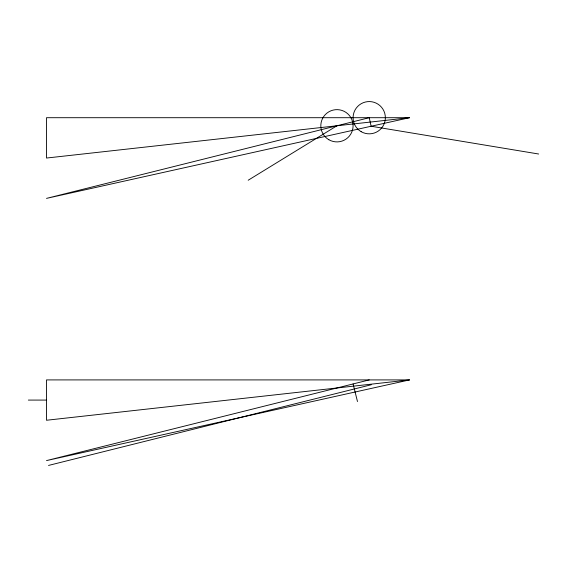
<?xml version="1.0" encoding="UTF-8"?>
<svg xmlns="http://www.w3.org/2000/svg" width="567" height="567" viewBox="0 0 567 567"><rect width="100%" height="100%" fill="white"/><g stroke="black" fill="none" stroke-linecap="round" stroke-linejoin="round"><path stroke-width="0.85" d="M248.204 180.228L336.954 125.768M369.223 379.911L46.501 460.595L409.565 379.911L46.501 379.911L46.501 420.253L409.565 379.911M48.521 465.436L371.236 384.752M409.565 117.702L46.501 158.044L46.501 117.702L409.565 117.702L46.501 198.386L369.223 117.702L371.123 126.243L538.65 154.011M28.35 400.082L46.501 400.082M353.085 383.944L357.486 401.556M361.158 131.679A16.138 16.138 0 0 0 385.362 117.702A16.138 16.138 0 0 0 361.158 103.726A16.138 16.138 0 0 0 361.158 131.679M328.881 139.744A16.138 16.138 0 0 0 353.085 125.768A16.138 16.138 0 0 0 328.881 111.798A16.138 16.138 0 0 0 328.881 139.744"/></g></svg>
